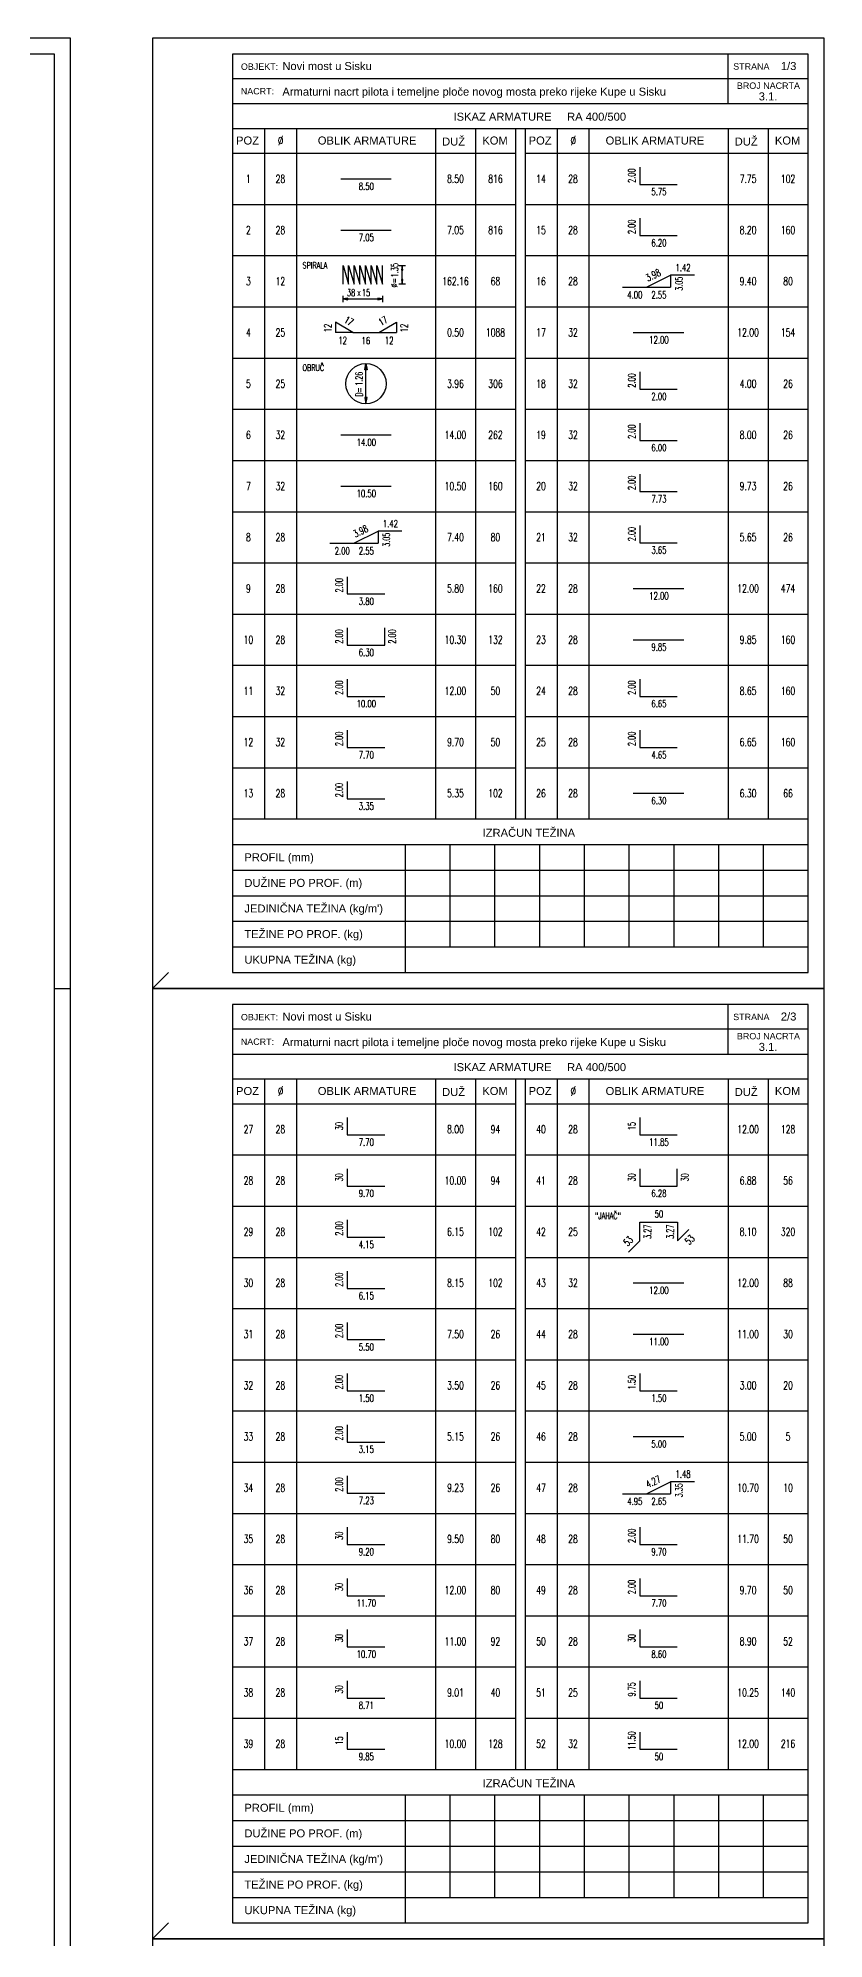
# Model space of a CAD drawing. Extents: x 25615 to 36352, y 68211 to 72666.
# Drawn here: x 35123 to 36352, y 69696 to 72666 of the extents above; entities that cross this region are included whole.
import ezdxf
from ezdxf.enums import TextEntityAlignment as Align

# ---------------------------------------------------------------- set-up
doc = ezdxf.new("R2010")
doc.units = 0
doc.header["$LTSCALE"] = 50
doc.header["$PDMODE"] = 34
doc.header["$PDSIZE"] = 5
doc.layers.get('DEFPOINTS').update_dxf_attribs({"linetype": 'CONTINUOUS'})
for name, color, linetype in [('ARM', 1, 'CONTINUOUS'), ('BETON', 7, 'CONTINUOUS'), ('FILE', 8, 'CONTINUOUS'), ('KOTE', 4, 'CONTINUOUS'), ('TANKO', 8, 'CONTINUOUS'), ('TEKST', 7, 'CONTINUOUS')]:
    doc.layers.add(name, color=color, linetype=linetype)
doc.styles.add('KOTE', font='romans.shx', dxfattribs={"width": 0.7})
doc.styles.add('NASLOV', font='ARIAL.TTF')

# ---------------------------------------------------------------- blocks, each defined once
blk = doc.blocks.new('as7')
at = {"layer": 'ARM'}
blk.add_line((3.386, -0.8), (4.964, -0.8), dxfattribs=at)
at = {"layer": 'KOTE', "style": 'KOTE', "width": 0.7}
for tag, height, p in [('POZ', 0.25, (0.5, -0.8)), ('FI', 0.25, (1.5, -0.8)), ('A', 0.225, (4.188, -1.032)), ('DUZ', 0.25, (6.975, -0.8)), ('KOM', 0.25, (8.225, -0.8))]:
    blk.add_attdef(tag, text='', height=height, dxfattribs=at).set_placement(p, align=Align.MIDDLE)
blk = doc.blocks.new('as9')
at = {"layer": 'ARM'}
blk.add_lwpolyline([(3.458, -0.896), (3.458, -0.306), (3.634, -0.896), (3.634, -0.306), (3.811, -0.896), (3.811, -0.306), (3.988, -0.896), (3.988, -0.306), (4.164, -0.896), (4.164, -0.306), (4.341, -0.896), (4.341, -0.306), (4.518, -0.896), (4.518, -0.306), (4.694, -0.896), (4.694, -0.306)], dxfattribs=at)
at = {"layer": 'DEFPOINTS', "color": 0, "linetype": 'ByBlock'}
for p in [(4.694, -0.306), (3.458, -0.896), (4.694, -0.896), (4.694, -0.896)]:
    blk.add_point(p, dxfattribs=at)
at = {"layer": 'TANKO'}
for p, q in [((5.209, -0.306), (5.409, -0.306)), ((5.309, -0.796), (5.309, -0.406)), ((5.409, -0.896), (5.209, -0.896)), ((3.458, -1.451), (3.458, -1.251)), ((3.558, -1.351), (4.594, -1.351)), ((4.694, -1.251), (4.694, -1.451))]:
    blk.add_line(p, q, dxfattribs=at)
for points in [[(5.284, -0.456), (5.334, -0.456), (5.309, -0.306)], [(5.334, -0.746), (5.284, -0.746), (5.309, -0.896)], [(3.608, -1.376), (3.608, -1.326), (3.458, -1.351)], [(4.544, -1.326), (4.544, -1.376), (4.694, -1.351)]]:
    blk.add_lwpolyline(points, close=True, dxfattribs=at)
for points in [[(5.284, -0.456), (5.334, -0.456), (5.309, -0.306)], [(5.334, -0.746), (5.284, -0.746), (5.309, -0.896)], [(3.608, -1.376), (3.608, -1.326), (3.458, -1.351)], [(4.544, -1.326), (4.544, -1.376), (4.694, -1.351)]]:
    blk.add_solid(points, dxfattribs=at)
at = {"layer": 'KOTE', "style": 'KOTE', "width": 0.7}
blk.add_text('SPIRALA', height=0.2, dxfattribs=at).set_placement((2.192, -0.403))
blk.add_text('x', height=0.225, dxfattribs=at).set_placement((3.954, -1.146), align=Align.MIDDLE)
blk.add_text('%%c=', height=0.2, rotation=90, dxfattribs=at).set_placement((5.159, -0.992))
at = {"layer": 'KOTE', "style": 'KOTE', "width": 0.6}
blk.add_attdef('A', (5.187, -0.679), '', height=0.225, rotation=90, dxfattribs=at)
at = {"layer": 'KOTE', "style": 'KOTE', "width": 0.7}
for tag, p in [('POZ', (0.5, -0.8)), ('FI', (1.5, -0.8)), ('DUZ', (6.975, -0.8)), ('KOM', (8.225, -0.8))]:
    blk.add_attdef(tag, text='', height=0.25, dxfattribs=at).set_placement(p, align=Align.MIDDLE)
at = {"layer": 'KOTE', "style": 'KOTE', "width": 0.6}
blk.add_attdef('C', text='', height=0.225, dxfattribs=at).set_placement((3.841, -1.27), align=Align.RIGHT)
blk.add_attdef('B', (4.05, -1.271), '', height=0.225, dxfattribs=at)
blk = doc.blocks.new('as19')
at = {"layer": 'ARM'}
for p, q in [((3.77, -0.8), (3.22, -0.478)), ((4.58, -0.8), (5.13, -0.478)), ((3.77, -0.8), (4.58, -0.8))]:
    blk.add_line(p, q, dxfattribs=at)
at = {"layer": 'TANKO'}
for p, q in [((3.22, -0.478), (3.22, -0.8)), ((5.13, -0.478), (5.13, -0.8)), ((3.77, -0.8), (3.22, -0.8)), ((4.58, -0.8), (5.13, -0.8))]:
    blk.add_line(p, q, dxfattribs=at)
at = {"layer": 'KOTE', "style": 'KOTE'}
for tag, rotation, width, p in [('G', 329.69629, 0.6, (3.642, -0.439)), ('F', 30.30371, 0.6, (4.708, -0.439)), ('E', 90, 0.7, (2.982, -0.661)), ('C', 90, 0.7, (5.368, -0.661))]:
    blk.add_attdef(tag, text='', height=0.225, rotation=rotation, dxfattribs=dict(at, width=width)).set_placement(p, align=Align.MIDDLE)
at = {"layer": 'KOTE', "style": 'KOTE', "width": 0.7}
for tag, height, p in [('POZ', 0.25, (0.5, -0.8)), ('FI', 0.25, (1.5, -0.8)), ('D', 0.225, (3.447, -1.052)), ('A', 0.225, (4.174, -1.058)), ('B', 0.225, (4.903, -1.052)), ('DUZ', 0.25, (6.975, -0.8)), ('KOM', 0.25, (8.225, -0.8))]:
    blk.add_attdef(tag, text='', height=height, dxfattribs=at).set_placement(p, align=Align.MIDDLE)
blk = doc.blocks.new('STR')
at = {"layer": 'KOTE', "color": 9}
blk.add_lwpolyline([(-1, 0.17), (-1, -0.17), (0, 0)], close=True, dxfattribs=at)
at = {"layer": 'KOTE', "color": 9, "linetype": 'ByBlock'}
blk.add_solid([(-1, 0.17), (-1, -0.17), (0, 0)], dxfattribs=at)
blk = doc.blocks.new('as23')
at = {"layer": 'ARM'}
blk.add_circle((4.175, -0.8), 0.63, dxfattribs=at)
at = {"layer": 'TANKO'}
blk.add_line((4.175, -1.43), (4.175, -0.17), dxfattribs=at)
at = {"layer": 'TANKO', "yscale": 0.2, "zscale": 0.2, "rotation": 270}
for p, xscale in [((4.175, -0.17), -0.2), ((4.175, -1.43), 0.2)]:
    blk.add_blockref('STR', p, dxfattribs=dict(at, xscale=xscale))
at = {"layer": 'KOTE', "style": 'KOTE', "width": 0.7}
blk.add_text('OBRUČ', height=0.2, dxfattribs=at).set_placement((2.192, -0.403))
at = {"layer": 'KOTE', "style": 'KOTE', "width": 0.65}
blk.add_text('D=', height=0.225, rotation=90, dxfattribs=at).set_placement((4.075, -1.208))
at = {"layer": 'KOTE', "style": 'KOTE', "width": 0.7}
for tag, p in [('POZ', (0.5, -0.8)), ('FI', (1.5, -0.8)), ('DUZ', (6.975, -0.8)), ('KOM', (8.225, -0.8))]:
    blk.add_attdef(tag, text='', height=0.25, dxfattribs=at).set_placement(p, align=Align.MIDDLE)
at = {"layer": 'KOTE', "style": 'KOTE', "width": 0.65}
blk.add_attdef('A', (4.071, -0.866), '', height=0.225, rotation=90, dxfattribs=at)
blk = doc.blocks.new('as33')
at = {"layer": 'ARM'}
for p, q in [((3.048, -0.986), (3.796, -0.986)), ((3.796, -0.986), (4.554, -0.614)), ((5.302, -0.614), (4.554, -0.614))]:
    blk.add_line(p, q, dxfattribs=at)
at = {"layer": 'TANKO'}
for p in [(3.796, -0.986), (4.554, -0.614)]:
    blk.add_line(p, (4.554, -0.986), dxfattribs=at)
at = {"layer": 'KOTE', "style": 'KOTE'}
for tag, rotation, width, p in [('E', 26.15157, 0.7, (4.008, -0.608)), ('C', 90, 0.65, (4.814, -0.878))]:
    blk.add_attdef(tag, text='', height=0.225, rotation=rotation, dxfattribs=dict(at, width=width)).set_placement(p, align=Align.MIDDLE)
at = {"layer": 'KOTE', "style": 'KOTE', "width": 0.7}
for tag, height, p in [('D', 0.225, (4.941, -0.374)), ('POZ', 0.25, (0.5, -0.8)), ('FI', 0.25, (1.5, -0.8)), ('A', 0.225, (3.435, -1.226)), ('B', 0.225, (4.188, -1.226)), ('DUZ', 0.25, (6.975, -0.8)), ('KOM', 0.25, (8.225, -0.8))]:
    blk.add_attdef(tag, text='', height=height, dxfattribs=at).set_placement(p, align=Align.MIDDLE)
blk = doc.blocks.new('as4')
at = {"layer": 'ARM'}
blk.add_lwpolyline([(3.588, -0.432), (3.588, -0.972), (4.762, -0.972)], dxfattribs=at)
at = {"layer": 'KOTE', "style": 'KOTE', "width": 0.7}
for tag, height, p in [('POZ', 0.25, (0.5, -0.8)), ('FI', 0.25, (1.5, -0.8)), ('A', 0.225, (4.188, -1.2)), ('DUZ', 0.25, (6.975, -0.8)), ('KOM', 0.25, (8.225, -0.8))]:
    blk.add_attdef(tag, text='', height=height, dxfattribs=at).set_placement(p, align=Align.MIDDLE)
at = {"layer": 'KOTE', "style": 'KOTE', "width": 0.6}
blk.add_attdef('B', text='', height=0.225, rotation=90, dxfattribs=at).set_placement((3.337, -0.7), align=Align.MIDDLE)
blk = doc.blocks.new('as3')
at = {"layer": 'ARM'}
blk.add_lwpolyline([(3.588, -0.432), (3.588, -0.972), (4.762, -0.972), (4.762, -0.432)], dxfattribs=at)
at = {"layer": 'KOTE', "style": 'KOTE', "width": 0.7}
for tag, height, p in [('POZ', 0.25, (0.5, -0.8)), ('FI', 0.25, (1.5, -0.8)), ('A', 0.225, (4.188, -1.2)), ('DUZ', 0.25, (6.975, -0.8)), ('KOM', 0.25, (8.225, -0.8))]:
    blk.add_attdef(tag, text='', height=height, dxfattribs=at).set_placement(p, align=Align.MIDDLE)
at = {"layer": 'KOTE', "style": 'KOTE', "width": 0.6}
for tag, p in [('B', (3.337, -0.7)), ('C', (4.998, -0.7))]:
    blk.add_attdef(tag, text='', height=0.225, rotation=90, dxfattribs=at).set_placement(p, align=Align.MIDDLE)
blk = doc.blocks.new('as6')
at = {"layer": 'ARM'}
blk.add_lwpolyline([(3.233, -1.437), (3.587, -1.083), (3.587, -0.496), (4.772, -0.496), (4.772, -1.083), (5.126, -0.73)], dxfattribs=at)
at = {"layer": 'KOTE', "style": 'KOTE', "width": 0.7}
blk.add_text('"JAHAČ"', height=0.2, dxfattribs=at).set_placement((2.192, -0.403))
for tag, height, p in [('A', 0.225, (4.188, -0.247)), ('POZ', 0.25, (0.5, -0.8)), ('FI', 0.25, (1.5, -0.8)), ('DUZ', 0.25, (6.975, -0.8)), ('KOM', 0.25, (8.225, -0.8))]:
    blk.add_attdef(tag, text='', height=height, dxfattribs=at).set_placement(p, align=Align.MIDDLE)
at = {"layer": 'KOTE', "style": 'KOTE'}
for tag, rotation, width, p in [('C', 45, 0.7, (3.228, -1.093)), ('B', 90, 0.6, (3.832, -0.801)), ('B', 90, 0.6, (4.538, -0.801)), ('C', 45, 0.7, (5.153, -1.053))]:
    blk.add_attdef(tag, text='', height=0.225, rotation=rotation, dxfattribs=dict(at, width=width)).set_placement(p, align=Align.MIDDLE)

msp = doc.modelspace()

# ---------------------------------------------------------------- linework, layer by layer
at = {"layer": 'ARM'}
for p, q in [((36326.6, 72640.6), (35426.6, 72640.6)), ((35426.6, 72640.6), (35426.6, 71205.6)), ((36326.6, 71205.6), (36326.6, 72640.6)), ((35426.6, 72563.1), (36326.6, 72563.1)), ((35426.6, 72524.4), (36326.6, 72524.4)), ((35869.1, 72524.4), (35869.1, 71445.6)), ((35884.1, 72524.4), (35884.1, 71445.6)), ((35426.6, 72485.6), (35869.1, 72485.6)), ((35884.1, 72485.6), (36326.6, 72485.6)), ((35426.6, 71445.6), (36326.6, 71445.6)), ((35426.6, 71405.6), (36326.6, 71405.6)), ((35426.6, 71205.6), (36326.6, 71205.6)), ((36326.6, 71155.6), (35426.6, 71155.6)), ((35426.6, 71155.6), (35426.6, 69720.6)), ((36326.6, 69720.6), (36326.6, 71155.6)), ((35426.6, 71078.1), (36326.6, 71078.1)), ((35426.6, 71039.4), (36326.6, 71039.4)), ((35869.1, 71039.4), (35869.1, 69960.6)), ((35884.1, 71039.4), (35884.1, 69960.6)), ((35426.6, 71000.6), (35869.1, 71000.6)), ((35884.1, 71000.6), (36326.6, 71000.6)), ((35426.6, 69960.6), (36326.6, 69960.6)), ((35426.6, 69920.6), (36326.6, 69920.6)), ((35426.6, 69720.6), (36326.6, 69720.6))]:
    msp.add_line(p, q, dxfattribs=at)
at = {"layer": 'BETON'}
for points in [[(25614.7, 68210.6), (35173.4, 68210.6), (35173.4, 72665.6), (25614.7, 72665.6)], [(25739.7, 68235.6), (35148.4, 68235.6), (35148.4, 72640.6), (25739.7, 72640.6)]]:
    msp.add_lwpolyline(points, close=True, dxfattribs=at)
at = {"layer": 'FILE'}
msp.add_line((35148.4, 71180.6), (35173.4, 71180.6), dxfattribs=at)
at = {"layer": 'KOTE'}
for p, q in [((36201.6, 72563.1), (36201.6, 72640.6)), ((36326.6, 72601.9), (35426.6, 72601.9)), ((35476.6, 72524.4), (35476.6, 71445.6)), ((35526.6, 72524.4), (35526.6, 71445.6)), ((35744.1, 72524.4), (35744.1, 71445.6)), ((35806.6, 72524.4), (35806.6, 71445.6)), ((35934.1, 72524.4), (35934.1, 71445.6)), ((35984.1, 72524.4), (35984.1, 71445.6)), ((36201.6, 72524.4), (36201.6, 71445.6)), ((36264.1, 72524.4), (36264.1, 71445.6)), ((35426.6, 72405.6), (35869.1, 72405.6)), ((35884.1, 72405.6), (36326.6, 72405.6)), ((35426.6, 72325.6), (35869.1, 72325.6)), ((35884.1, 72325.6), (36326.6, 72325.6)), ((35426.6, 72245.6), (35869.1, 72245.6)), ((35884.1, 72245.6), (36326.6, 72245.6)), ((35426.6, 72165.6), (35869.1, 72165.6)), ((35884.1, 72165.6), (36326.6, 72165.6)), ((35426.6, 72085.6), (35869.1, 72085.6)), ((35884.1, 72085.6), (36326.6, 72085.6)), ((35426.6, 72005.6), (35869.1, 72005.6)), ((35884.1, 72005.6), (36326.6, 72005.6)), ((35426.6, 71925.6), (35869.1, 71925.6)), ((35884.1, 71925.6), (36326.6, 71925.6)), ((35426.6, 71845.6), (35869.1, 71845.6)), ((35884.1, 71845.6), (36326.6, 71845.6)), ((35426.6, 71765.6), (35869.1, 71765.6)), ((35884.1, 71765.6), (36326.6, 71765.6)), ((35426.6, 71685.6), (35869.1, 71685.6)), ((35884.1, 71685.6), (36326.6, 71685.6)), ((35426.6, 71605.6), (35869.1, 71605.6)), ((35884.1, 71605.6), (36326.6, 71605.6)), ((35426.6, 71525.6), (35869.1, 71525.6)), ((35884.1, 71525.6), (36326.6, 71525.6)), ((35696.6, 71405.6), (35696.6, 71205.6)), ((35766.6, 71405.6), (35766.6, 71245.6)), ((35836.6, 71405.6), (35836.6, 71245.6)), ((35906.6, 71405.6), (35906.6, 71245.6)), ((35976.6, 71405.6), (35976.6, 71245.6)), ((36046.6, 71405.6), (36046.6, 71245.6)), ((36116.6, 71405.6), (36116.6, 71245.6)), ((36186.6, 71405.6), (36186.6, 71245.6)), ((36256.6, 71405.6), (36256.6, 71245.6)), ((35426.6, 71365.6), (36326.6, 71365.6)), ((35426.6, 71325.6), (36326.6, 71325.6)), ((35426.6, 71285.6), (36326.6, 71285.6)), ((35426.6, 71245.6), (36326.6, 71245.6)), ((36201.6, 71078.1), (36201.6, 71155.6)), ((36326.6, 71116.9), (35426.6, 71116.9)), ((35476.6, 71039.4), (35476.6, 69960.6)), ((35526.6, 71039.4), (35526.6, 69960.6)), ((35744.1, 71039.4), (35744.1, 69960.6)), ((35806.6, 71039.4), (35806.6, 69960.6)), ((35934.1, 71039.4), (35934.1, 69960.6)), ((35984.1, 71039.4), (35984.1, 69960.6)), ((36201.6, 71039.4), (36201.6, 69960.6)), ((36264.1, 71039.4), (36264.1, 69960.6)), ((35426.6, 70920.6), (35869.1, 70920.6)), ((35884.1, 70920.6), (36326.6, 70920.6)), ((35426.6, 70840.6), (35869.1, 70840.6)), ((35884.1, 70840.6), (36326.6, 70840.6)), ((35426.6, 70760.6), (35869.1, 70760.6)), ((35884.1, 70760.6), (36326.6, 70760.6)), ((35426.6, 70680.6), (35869.1, 70680.6)), ((35884.1, 70680.6), (36326.6, 70680.6)), ((35426.6, 70600.6), (35869.1, 70600.6)), ((35884.1, 70600.6), (36326.6, 70600.6)), ((35426.6, 70520.6), (35869.1, 70520.6)), ((35884.1, 70520.6), (36326.6, 70520.6)), ((35426.6, 70440.6), (35869.1, 70440.6)), ((35884.1, 70440.6), (36326.6, 70440.6)), ((35426.6, 70360.6), (35869.1, 70360.6)), ((35884.1, 70360.6), (36326.6, 70360.6)), ((35426.6, 70280.6), (35869.1, 70280.6)), ((35884.1, 70280.6), (36326.6, 70280.6)), ((35426.6, 70200.6), (35869.1, 70200.6)), ((35884.1, 70200.6), (36326.6, 70200.6)), ((35426.6, 70120.6), (35869.1, 70120.6)), ((35884.1, 70120.6), (36326.6, 70120.6)), ((35426.6, 70040.6), (35869.1, 70040.6)), ((35884.1, 70040.6), (36326.6, 70040.6)), ((35696.6, 69920.6), (35696.6, 69720.6)), ((35766.6, 69920.6), (35766.6, 69760.6)), ((35836.6, 69920.6), (35836.6, 69760.6)), ((35906.6, 69920.6), (35906.6, 69760.6)), ((35976.6, 69920.6), (35976.6, 69760.6)), ((36046.6, 69920.6), (36046.6, 69760.6)), ((36116.6, 69920.6), (36116.6, 69760.6)), ((36186.6, 69920.6), (36186.6, 69760.6)), ((36256.6, 69920.6), (36256.6, 69760.6)), ((35426.6, 69880.6), (36326.6, 69880.6)), ((35426.6, 69840.6), (36326.6, 69840.6)), ((35426.6, 69800.6), (36326.6, 69800.6)), ((35426.6, 69760.6), (36326.6, 69760.6))]:
    msp.add_line(p, q, dxfattribs=at)
at = {"layer": 'TANKO'}
for p, q in [((35301.6, 71180.6), (35326.6, 71205.6)), ((35301.6, 69695.6), (35326.6, 69720.6))]:
    msp.add_line(p, q, dxfattribs=at)
for points in [[(35301.6, 71180.6), (36351.6, 71180.6), (36351.6, 72665.6), (35301.6, 72665.6)], [(35301.6, 69695.6), (36351.6, 69695.6), (36351.6, 71180.6), (35301.6, 71180.6)], [(35301.6, 68210.6), (36351.6, 68210.6), (36351.6, 69695.6), (35301.6, 69695.6)]]:
    msp.add_lwpolyline(points, close=True, dxfattribs=at)

# ---------------------------------------------------------------- block references
at = {"layer": 'KOTE', "xscale": 50, "yscale": 50, "zscale": 50}
for name, p, values in [('as7', (35426.6, 72485.6), {'POZ': '1', 'FI': '28', 'DUZ': '8.50', 'KOM': '816', 'A': '8.50'}), ('as4', (35884.1, 72485.6), {'POZ': '14', 'FI': '28', 'DUZ': '7.75', 'KOM': '102', 'A': '5.75', 'B': '2.00'}), ('as4', (35884.1, 72405.6), {'POZ': '15', 'FI': '28', 'DUZ': '8.20', 'KOM': '160', 'A': '6.20', 'B': '2.00'}), ('as7', (35426.6, 72405.6), {'POZ': '2', 'FI': '28', 'DUZ': '7.05', 'KOM': '816', 'A': '7.05'}), ('as9', (35426.6, 72325.6), {'POZ': '3', 'FI': '12', 'DUZ': '162.16', 'KOM': '68', 'A': '1.35', 'B': '15', 'C': '38'}), ('as33', (35884.1, 72325.6), {'POZ': '16', 'FI': '28', 'DUZ': '9.40', 'KOM': '80', 'A': '4.00', 'B': '2.55', 'C': '3.05', 'D': '1.42', 'E': '3.98'}), ('as19', (35426.6, 72245.6), {'POZ': '4', 'FI': '25', 'DUZ': '0.50', 'KOM': '1088', 'A': '16', 'B': '12', 'C': '12', 'D': '12', 'E': '12', 'F': '17', 'G': '17'}), ('as7', (35884.1, 72245.6), {'POZ': '17', 'FI': '32', 'DUZ': '12.00', 'KOM': '154', 'A': '12.00'}), ('as23', (35426.6, 72165.6), {'POZ': '5', 'FI': '25', 'DUZ': '3.96', 'KOM': '306', 'A': '1.26'}), ('as4', (35884.1, 72165.6), {'POZ': '18', 'FI': '32', 'DUZ': '4.00', 'KOM': '26', 'A': '2.00', 'B': '2.00'}), ('as4', (35884.1, 72085.6), {'POZ': '19', 'FI': '32', 'DUZ': '8.00', 'KOM': '26', 'A': '6.00', 'B': '2.00'}), ('as7', (35426.6, 72085.6), {'POZ': '6', 'FI': '32', 'DUZ': '14.00', 'KOM': '262', 'A': '14.00'}), ('as7', (35426.6, 72005.6), {'POZ': '7', 'FI': '32', 'DUZ': '10.50', 'KOM': '160', 'A': '10.50'}), ('as4', (35884.1, 72005.6), {'POZ': '20', 'FI': '32', 'DUZ': '9.73', 'KOM': '26', 'A': '7.73', 'B': '2.00'}), ('as33', (35426.6, 71925.6), {'POZ': '8', 'FI': '28', 'DUZ': '7.40', 'KOM': '80', 'A': '2.00', 'B': '2.55', 'C': '3.05', 'D': '1.42', 'E': '3.98'}), ('as4', (35884.1, 71925.6), {'POZ': '21', 'FI': '32', 'DUZ': '5.65', 'KOM': '26', 'A': '3.65', 'B': '2.00'}), ('as4', (35426.6, 71845.6), {'POZ': '9', 'FI': '28', 'DUZ': '5.80', 'KOM': '160', 'A': '3.80', 'B': '2.00'}), ('as7', (35884.1, 71845.6), {'POZ': '22', 'FI': '28', 'DUZ': '12.00', 'KOM': '474', 'A': '12.00'}), ('as3', (35426.6, 71765.6), {'POZ': '10', 'FI': '28', 'DUZ': '10.30', 'KOM': '132', 'A': '6.30', 'B': '2.00', 'C': '2.00'}), ('as7', (35884.1, 71765.6), {'POZ': '23', 'FI': '28', 'DUZ': '9.85', 'KOM': '160', 'A': '9.85'}), ('as4', (35426.6, 71685.6), {'POZ': '11', 'FI': '32', 'DUZ': '12.00', 'KOM': '50', 'A': '10.00', 'B': '2.00'}), ('as4', (35884.1, 71685.6), {'POZ': '24', 'FI': '28', 'DUZ': '8.65', 'KOM': '160', 'A': '6.65', 'B': '2.00'}), ('as4', (35426.6, 71605.6), {'POZ': '12', 'FI': '32', 'DUZ': '9.70', 'KOM': '50', 'A': '7.70', 'B': '2.00'}), ('as4', (35884.1, 71605.6), {'POZ': '25', 'FI': '28', 'DUZ': '6.65', 'KOM': '160', 'A': '4.65', 'B': '2.00'}), ('as4', (35426.6, 71525.6), {'POZ': '13', 'FI': '28', 'DUZ': '5.35', 'KOM': '102', 'A': '3.35', 'B': '2.00'}), ('as7', (35884.1, 71525.6), {'POZ': '26', 'FI': '28', 'DUZ': '6.30', 'KOM': '66', 'A': '6.30'}), ('as4', (35426.6, 71000.6), {'POZ': '27', 'FI': '28', 'DUZ': '8.00', 'KOM': '94', 'A': '7.70', 'B': '30'}), ('as4', (35884.1, 71000.6), {'POZ': '40', 'FI': '28', 'DUZ': '12.00', 'KOM': '128', 'A': '11.85', 'B': '15'}), ('as4', (35426.6, 70920.6), {'POZ': '28', 'FI': '28', 'DUZ': '10.00', 'KOM': '94', 'A': '9.70', 'B': '30'}), ('as3', (35884.1, 70920.6), {'POZ': '41', 'FI': '28', 'DUZ': '6.88', 'KOM': '56', 'A': '6.28', 'B': '30', 'C': '30'}), ('as4', (35426.6, 70840.6), {'POZ': '29', 'FI': '28', 'DUZ': '6.15', 'KOM': '102', 'A': '4.15', 'B': '2.00'}), ('as4', (35426.6, 70760.6), {'POZ': '30', 'FI': '28', 'DUZ': '8.15', 'KOM': '102', 'A': '6.15', 'B': '2.00'}), ('as7', (35884.1, 70760.6), {'POZ': '43', 'FI': '32', 'DUZ': '12.00', 'KOM': '88', 'A': '12.00'}), ('as4', (35426.6, 70680.6), {'POZ': '31', 'FI': '28', 'DUZ': '7.50', 'KOM': '26', 'A': '5.50', 'B': '2.00'}), ('as7', (35884.1, 70680.6), {'POZ': '44', 'FI': '28', 'DUZ': '11.00', 'KOM': '30', 'A': '11.00'}), ('as4', (35426.6, 70600.6), {'POZ': '32', 'FI': '28', 'DUZ': '3.50', 'KOM': '26', 'A': '1.50', 'B': '2.00'}), ('as4', (35884.1, 70600.6), {'POZ': '45', 'FI': '28', 'DUZ': '3.00', 'KOM': '20', 'A': '1.50', 'B': '1.50'}), ('as4', (35426.6, 70520.6), {'POZ': '33', 'FI': '28', 'DUZ': '5.15', 'KOM': '26', 'A': '3.15', 'B': '2.00'}), ('as7', (35884.1, 70520.6), {'POZ': '46', 'FI': '28', 'DUZ': '5.00', 'KOM': '5', 'A': '5.00'}), ('as4', (35426.6, 70440.6), {'POZ': '34', 'FI': '28', 'DUZ': '9.23', 'KOM': '26', 'A': '7.23', 'B': '2.00'}), ('as33', (35884.1, 70440.6), {'POZ': '47', 'FI': '28', 'DUZ': '10.70', 'KOM': '10', 'A': '4.95', 'B': '2.65', 'C': '3.35', 'D': '1.48', 'E': '4.27'}), ('as4', (35426.6, 70360.6), {'POZ': '35', 'FI': '28', 'DUZ': '9.50', 'KOM': '80', 'A': '9.20', 'B': '30'}), ('as4', (35884.1, 70360.6), {'POZ': '48', 'FI': '28', 'DUZ': '11.70', 'KOM': '50', 'A': '9.70', 'B': '2.00'}), ('as4', (35426.6, 70280.6), {'POZ': '36', 'FI': '28', 'DUZ': '12.00', 'KOM': '80', 'A': '11.70', 'B': '30'}), ('as4', (35884.1, 70280.6), {'POZ': '49', 'FI': '28', 'DUZ': '9.70', 'KOM': '50', 'A': '7.70', 'B': '2.00'}), ('as4', (35426.6, 70200.6), {'POZ': '37', 'FI': '28', 'DUZ': '11.00', 'KOM': '92', 'A': '10.70', 'B': '30'}), ('as4', (35884.1, 70200.6), {'POZ': '50', 'FI': '28', 'DUZ': '8.90', 'KOM': '52', 'A': '8.60', 'B': '30'}), ('as4', (35426.6, 70120.6), {'POZ': '38', 'FI': '28', 'DUZ': '9.01', 'KOM': '40', 'A': '8.71', 'B': '30'}), ('as4', (35884.1, 70120.6), {'POZ': '51', 'FI': '25', 'DUZ': '10.25', 'KOM': '140', 'A': '50', 'B': '9.75'}), ('as4', (35426.6, 70040.6), {'POZ': '39', 'FI': '28', 'DUZ': '10.00', 'KOM': '128', 'A': '9.85', 'B': '15'}), ('as4', (35884.1, 70040.6), {'POZ': '52', 'FI': '32', 'DUZ': '12.00', 'KOM': '216', 'A': '50', 'B': '11.50'})]:
    msp.add_blockref(name, p, dxfattribs=at).add_auto_attribs(values)
at = {"layer": 'KOTE'}
ref = msp.add_blockref('as6', (35884.1, 70840.6), dxfattribs=dict(at, xscale=50, yscale=50, zscale=50))
ref.add_attrib('POZ', '42', dxfattribs={"height": 12.5, "style": 'KOTE', "width": 0.7}).set_placement((35909.1, 70800.6), align=Align.MIDDLE)
ref.add_attrib('FI', '25', dxfattribs={"height": 12.5, "style": 'KOTE', "width": 0.7}).set_placement((35959.1, 70800.6), align=Align.MIDDLE)
ref.add_attrib('DUZ', '8.10', dxfattribs={"height": 12.5, "style": 'KOTE', "width": 0.7}).set_placement((36232.8, 70800.6), align=Align.MIDDLE)
ref.add_attrib('KOM', '320', dxfattribs={"height": 12.5, "style": 'KOTE', "width": 0.7}).set_placement((36295.3, 70800.6), align=Align.MIDDLE)
ref.add_attrib('A', '50', dxfattribs={"height": 11.25, "style": 'KOTE', "width": 0.7}).set_placement((36093.5, 70828.3), align=Align.MIDDLE)
ref.add_attrib('B', '3.27', dxfattribs={"height": 11.25, "rotation": 90, "style": 'KOTE', "width": 0.6}).set_placement((36075.7, 70800.6), align=Align.MIDDLE)
ref.add_attrib('B', '3.27', dxfattribs={"height": 11.25, "rotation": 90, "style": 'KOTE', "width": 0.6}).set_placement((36111, 70800.6), align=Align.MIDDLE)
ref.add_attrib('C', '53', dxfattribs={"height": 11.25, "rotation": 45, "style": 'KOTE', "width": 0.7}).set_placement((36045.5, 70786), align=Align.MIDDLE)
ref.add_attrib('C', '53', dxfattribs={"height": 11.25, "rotation": 45, "style": 'KOTE', "width": 0.7}).set_placement((36141.7, 70788), align=Align.MIDDLE)

# ---------------------------------------------------------------- texts
at = {"layer": 'KOTE', "style": 'NASLOV'}
for s, height, p in [('OBJEKT:', 10, (35439.9, 72615.9)), ('STRANA', 10, (36209.6, 72616.2)), ('NACRT:', 10, (35439.7, 72577.5)), ('BROJ NACRTA', 10, (36215.4, 72586.2)), ('PROFIL (mm)', 12.5, (35445.3, 71379.4)), ('DUŽINE PO PROF. (m)', 12.5, (35445.3, 71339.4)), ("JEDINIČNA TEŽINA (kg/m')", 12.5, (35445.3, 71299.4)), ('TEŽINE PO PROF. (kg)', 12.5, (35445.3, 71259.4)), ('UKUPNA TEŽINA (kg)', 12.5, (35445.3, 71219.4)), ('OBJEKT:', 10, (35439.9, 71130.9)), ('STRANA', 10, (36209.6, 71131.2)), ('NACRT:', 10, (35439.7, 71092.5)), ('BROJ NACRTA', 10, (36215.4, 71101.2)), ('PROFIL (mm)', 12.5, (35445.3, 69894.4)), ('DUŽINE PO PROF. (m)', 12.5, (35445.3, 69854.4)), ("JEDINIČNA TEŽINA (kg/m')", 12.5, (35445.3, 69814.4)), ('TEŽINE PO PROF. (kg)', 12.5, (35445.3, 69774.4)), ('UKUPNA TEŽINA (kg)', 12.5, (35445.3, 69734.4))]:
    msp.add_text(s, height=height, dxfattribs=at).set_placement(p)
for s, p in [('ISKAZ ARMATURE     RA 400/500', (35907.2, 72543)), ('POZ', (35450.2, 72505.5)), ('OBLIK ARMATURE', (35637.2, 72505.5)), ('DUŽ', (35772.4, 72505.5)), ('KOM', (35837.2, 72505.5)), ('POZ', (35907.7, 72505.5)), ('OBLIK ARMATURE', (36087.2, 72505.5)), ('DUŽ', (36229.9, 72505.5)), ('KOM', (36294.7, 72505.5)), ('IZRAČUN TEŽINA', (35890.1, 71425.5)), ('ISKAZ ARMATURE     RA 400/500', (35907.2, 71058)), ('POZ', (35450.2, 71020.5)), ('OBLIK ARMATURE', (35637.2, 71020.5)), ('DUŽ', (35772.4, 71020.5)), ('KOM', (35837.2, 71020.5)), ('POZ', (35907.7, 71020.5)), ('OBLIK ARMATURE', (36087.2, 71020.5)), ('DUŽ', (36229.9, 71020.5)), ('KOM', (36294.7, 71020.5)), ('IZRAČUN TEŽINA', (35890.1, 69940.5))]:
    msp.add_text(s, height=12.5, dxfattribs=at).set_placement(p, align=Align.MIDDLE)
at = {"layer": 'KOTE', "style": 'KOTE', "width": 0.7}
for p in [(35502, 72505.5), (35959.5, 72505.5), (35502, 71020.5), (35959.5, 71020.5)]:
    msp.add_text('%%C', height=15, dxfattribs=at).set_placement(p, align=Align.MIDDLE)
at = {"layer": 'TEKST', "style": 'NASLOV'}
for s, p in [('Novi most u Sisku', (35504.7, 72615.6)), ('1/3', (36284.1, 72615.6)), ('Armaturni nacrt pilota i temeljne ploče novog mosta preko rijeke Kupe u Sisku', (35504.7, 72575.6)), ('Novi most u Sisku', (35504.7, 71130.6)), ('2/3', (36284.1, 71130.6)), ('Armaturni nacrt pilota i temeljne ploče novog mosta preko rijeke Kupe u Sisku', (35504.7, 71090.6))]:
    msp.add_text(s, height=12.5, dxfattribs=at).set_placement(p)
for p in [(36264.1, 72574.4), (36264.1, 71089.4)]:
    msp.add_text('3.1.', height=12.5, dxfattribs=at).set_placement(p, align=Align.MIDDLE)

doc.saveas('drawing.dxf')
